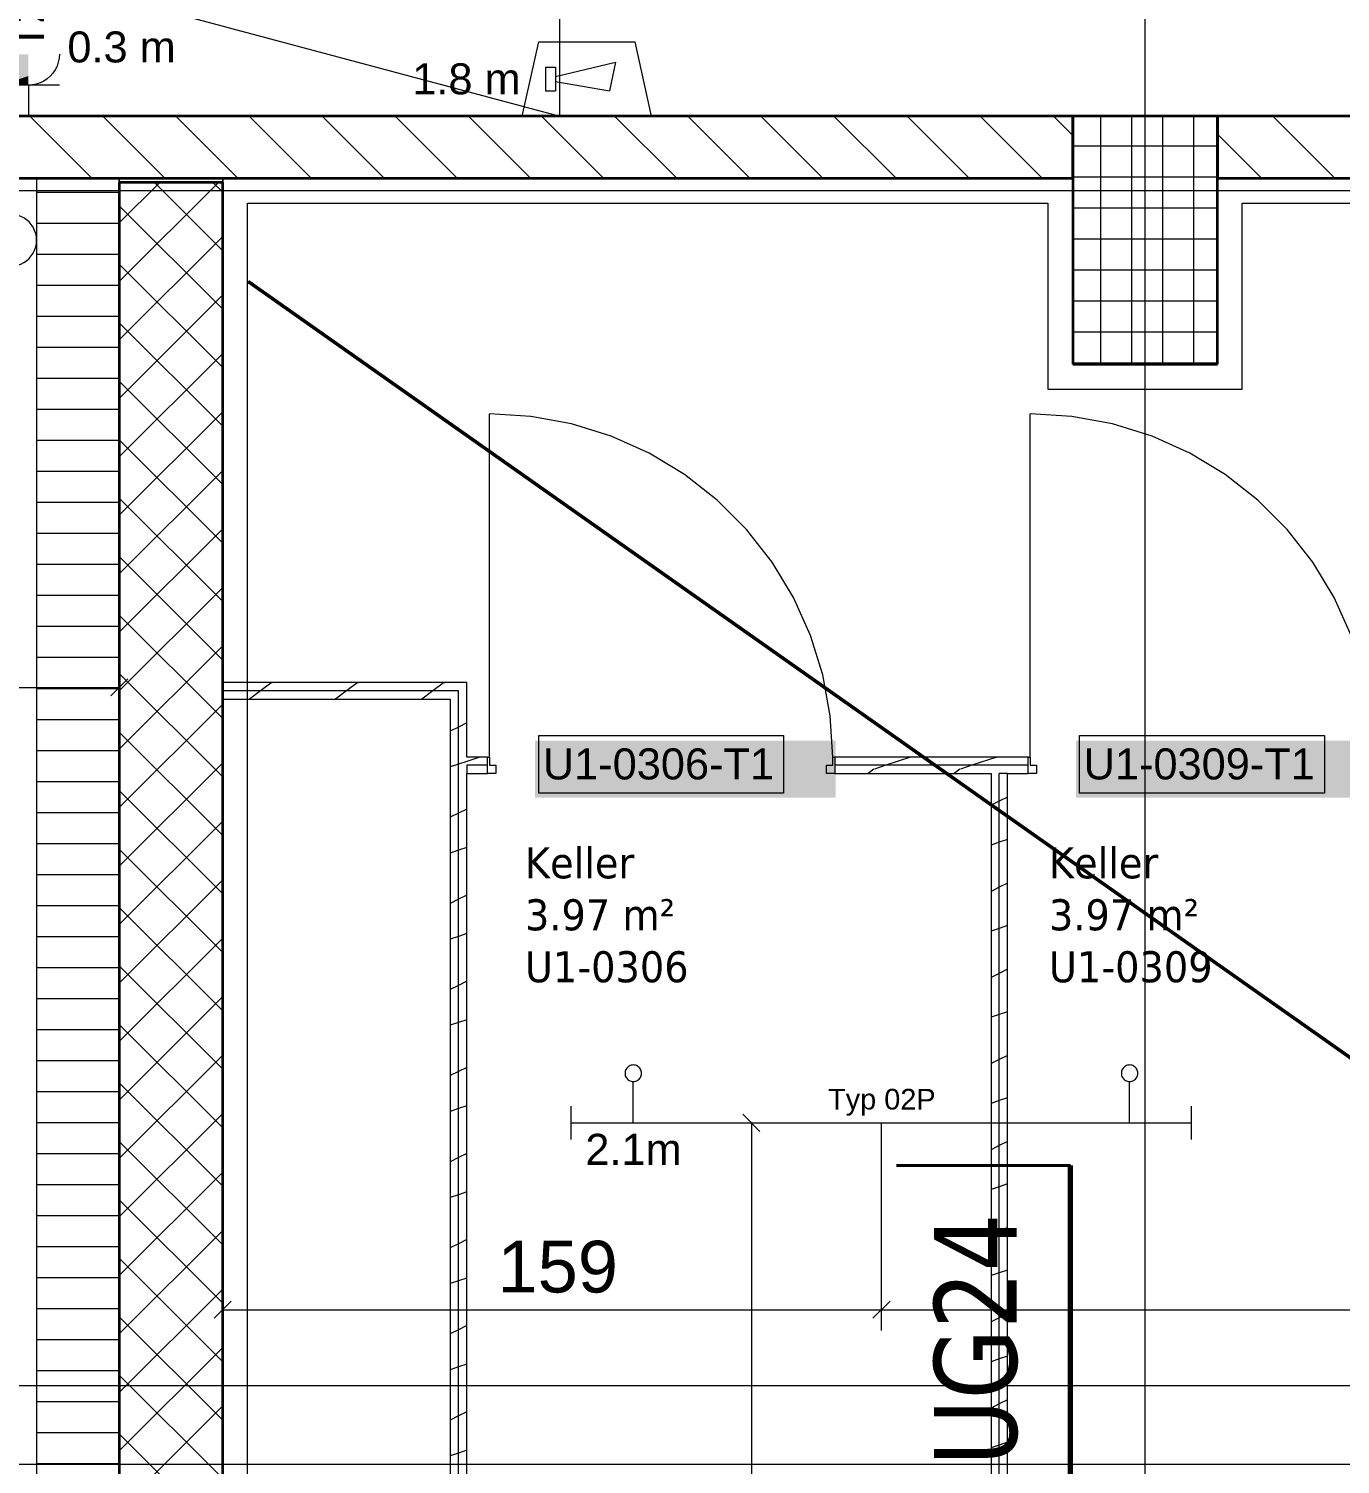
# Model space of a CAD drawing. Extents: x -1132 to 613, y -179 to 712.
# Drawn here: x -674 to -610.6, y 199.7 to 269.1 of the extents above; entities that cross this region are included whole.
import ezdxf
from ezdxf.lldxf.tags import DXFTag

# ---------------------------------------------------------------- set-up
doc = ezdxf.new("R2010")
doc.units = 0
doc.layers.get('0').update_dxf_attribs({"lineweight": 13})
for name, color, linetype, lineweight in [('A-AREA-____-IDEN', 7, 'Continuous', 5), ('A-DETL-____-HDLN', 7, '_Verdeckte Linien_', 9), ('A-DETL-GENF-HDLN', 7, '_Verdeckte Linien_', 9), ('A-DOOR-____-IDEN', 7, 'Continuous', 5), ('A-DOOR-FRAM-MCUT', 7, 'Continuous', 9), ('A-DOOR-OPNG-OTLN', 7, 'Continuous', 9), ('A-FLOR-____-OTLN', 7, 'Continuous', 9), ('A-FLOR-____-OVHD', 7, 'Strichpunkt - Fein', 9), ('A-WALL-____-MCUT', 7, 'Continuous', 35), ('A-WALL-____-PATT', 7, 'Continuous', 35), ('A-WALL-FNSH-MCUT', 7, 'Continuous', 35), ('S-COLS-____-MCUT', 7, 'Continuous', 35), ('S-COLS-____-OTLN', 7, 'Continuous', 9), ('S-GRID-____-OTLN', 7, 'Continuous', 5)]:
    doc.layers.add(name, color=color, linetype=linetype, lineweight=lineweight)
for name, color, linetype, lineweight, true_color in [('A-DETL-____-OTLN', 5, 'Continuous', 9, 0x0000ff), ('EL01_VVV_Mass', 7, 'Continuous', 13, 0xb2b200), ('EL01_WAN_Brandmeldeanlagen', 7, 'Continuous', 13, 0xff8000), ('EL01_WAN_Kraft', 1, 'Continuous', 13, 0xff0000), ('EL01_WAN_Leuchten', 7, 'Continuous', 13, 0x0080ff), ('EL01_WAN_Leuchtentyp', 7, 'Continuous', 13, 0x0099ff), ('EL01_WAN_Licht', 7, 'Continuous', 13, 0x0080ff), ('G-____-____-SYMB', 7, 'Strichpunkt - Weit', 5, 0x008080), ('X_Geometrie', 3, 'Continuous', 50, 0x00ff00)]:
    doc.layers.add(name, color=color, linetype=linetype, lineweight=lineweight, true_color=true_color)
doc.styles.get("Standard").update_dxf_attribs({"font": 'arial.ttf'})
tags = doc.linetypes.add('_Rasterlinie_', pattern=[0.375, 0.2, -0.05, 0.075, -0.05]).pattern_tags.tags
tags[10:11] = [DXFTag(74, 4), DXFTag(75, 0), DXFTag(340, '0'), DXFTag(46, 1.0), DXFTag(50, 0.0), DXFTag(44, 0.0), DXFTag(45, 0.0)]
tags[8:9] = [DXFTag(74, 4), DXFTag(75, 0), DXFTag(340, '0'), DXFTag(46, 1.0), DXFTag(50, 0.0), DXFTag(44, 0.0), DXFTag(45, 0.0)]
tags[6:7] = [DXFTag(74, 4), DXFTag(75, 0), DXFTag(340, '0'), DXFTag(46, 1.0), DXFTag(50, 0.0), DXFTag(44, 0.0), DXFTag(45, 0.0)]
tags[4:5] = [DXFTag(74, 4), DXFTag(75, 0), DXFTag(340, '0'), DXFTag(46, 1.0), DXFTag(50, 0.0), DXFTag(44, 0.0), DXFTag(45, 0.0)]
tags = doc.linetypes.add('_Schnittlinie_', pattern=[0.3, 0.15, -0.05, 0.05, -0.05]).pattern_tags.tags
tags[10:11] = [DXFTag(74, 4), DXFTag(75, 0), DXFTag(340, '0'), DXFTag(46, 1.0), DXFTag(50, 0.0), DXFTag(44, 0.0), DXFTag(45, 0.0)]
tags[8:9] = [DXFTag(74, 4), DXFTag(75, 0), DXFTag(340, '0'), DXFTag(46, 1.0), DXFTag(50, 0.0), DXFTag(44, 0.0), DXFTag(45, 0.0)]
tags[6:7] = [DXFTag(74, 4), DXFTag(75, 0), DXFTag(340, '0'), DXFTag(46, 1.0), DXFTag(50, 0.0), DXFTag(44, 0.0), DXFTag(45, 0.0)]
tags[4:5] = [DXFTag(74, 4), DXFTag(75, 0), DXFTag(340, '0'), DXFTag(46, 1.0), DXFTag(50, 0.0), DXFTag(44, 0.0), DXFTag(45, 0.0)]
tags = doc.linetypes.add('_Strichliert - Fein_', pattern=[0.15, 0.1, -0.05]).pattern_tags.tags
tags[6:7] = [DXFTag(74, 4), DXFTag(75, 0), DXFTag(340, '0'), DXFTag(46, 1.0), DXFTag(50, 0.0), DXFTag(44, 0.0), DXFTag(45, 0.0)]
tags[4:5] = [DXFTag(74, 4), DXFTag(75, 0), DXFTag(340, '0'), DXFTag(46, 1.0), DXFTag(50, 0.0), DXFTag(44, 0.0), DXFTag(45, 0.0)]
tags = doc.linetypes.add('_Verdeckte Linien_', pattern=[0.15, 0.1, -0.05]).pattern_tags.tags
tags[6:7] = [DXFTag(74, 4), DXFTag(75, 0), DXFTag(340, '0'), DXFTag(46, 1.0), DXFTag(50, 0.0), DXFTag(44, 0.0), DXFTag(45, 0.0)]
tags[4:5] = [DXFTag(74, 4), DXFTag(75, 0), DXFTag(340, '0'), DXFTag(46, 1.0), DXFTag(50, 0.0), DXFTag(44, 0.0), DXFTag(45, 0.0)]
tags = doc.linetypes.add('Strichpunkt - Fein', pattern=[0.2, 0.1, -0.05, 0, -0.05]).pattern_tags.tags
tags[10:11] = [DXFTag(74, 4), DXFTag(75, 0), DXFTag(340, '0'), DXFTag(46, 1.0), DXFTag(50, 0.0), DXFTag(44, 0.0), DXFTag(45, 0.0)]
tags[8:9] = [DXFTag(74, 4), DXFTag(75, 0), DXFTag(340, '0'), DXFTag(46, 1.0), DXFTag(50, 0.0), DXFTag(44, 0.0), DXFTag(45, 0.0)]
tags[6:7] = [DXFTag(74, 4), DXFTag(75, 0), DXFTag(340, '0'), DXFTag(46, 1.0), DXFTag(50, 0.0), DXFTag(44, 0.0), DXFTag(45, 0.0)]
tags[4:5] = [DXFTag(74, 4), DXFTag(75, 0), DXFTag(340, '0'), DXFTag(46, 1.0), DXFTag(50, 0.0), DXFTag(44, 0.0), DXFTag(45, 0.0)]
tags = doc.linetypes.add('Strichpunkt - Weit', pattern=[0.5, 0.2, -0.15, 0, -0.15]).pattern_tags.tags
tags[10:11] = [DXFTag(74, 4), DXFTag(75, 0), DXFTag(340, '0'), DXFTag(46, 1.0), DXFTag(50, 0.0), DXFTag(44, 0.0), DXFTag(45, 0.0)]
tags[8:9] = [DXFTag(74, 4), DXFTag(75, 0), DXFTag(340, '0'), DXFTag(46, 1.0), DXFTag(50, 0.0), DXFTag(44, 0.0), DXFTag(45, 0.0)]
tags[6:7] = [DXFTag(74, 4), DXFTag(75, 0), DXFTag(340, '0'), DXFTag(46, 1.0), DXFTag(50, 0.0), DXFTag(44, 0.0), DXFTag(45, 0.0)]
tags[4:5] = [DXFTag(74, 4), DXFTag(75, 0), DXFTag(340, '0'), DXFTag(46, 1.0), DXFTag(50, 0.0), DXFTag(44, 0.0), DXFTag(45, 0.0)]

# ---------------------------------------------------------------- blocks, each defined once
blk = doc.blocks.new('Referenz-A0UNPDE96I', base_point=(-1115.886, -117.372))
at = {"layer": 'A-DETL-____-HDLN', "color": 0, "linetype": '_Verdeckte Linien_', "ltscale": 0.13}
blk.add_line((-734.515, 203.478), (-538.215, 203.478), dxfattribs=at)
at = {"layer": 'A-DETL-____-OTLN', "color": 0, "linetype": '_Strichliert - Fein_', "ltscale": 0.13}
for p, q in [((-663.415, 260.678), (-624.715, 260.678)), ((-624.715, 260.678), (-624.715, 251.678)), ((-615.315, 251.678), (-615.315, 260.678)), ((-615.315, 260.678), (-538.415, 260.678)), ((-624.715, 251.678), (-615.315, 251.678))]:
    blk.add_line(p, q, dxfattribs=at)
at = {"layer": 'A-DETL-GENF-HDLN', "color": 0, "linetype": '_Verdeckte Linien_', "ltscale": 0.13}
for p, q in [((-775.315, 298.878), (-648.315, 264.878)), ((-648.315, 264.878), (-648.315, 298.878)), ((-648.315, 264.878), (-775.315, 264.878))]:
    blk.add_line(p, q, dxfattribs=at)
at = {"layer": 'A-DOOR-____-IDEN', "color": 0, "linetype": 'Continuous', "ltscale": 0.13}
for p, q in [((-649.336, 234.916), (-637.496, 234.916)), ((-649.336, 232.136), (-649.336, 234.916)), ((-637.496, 234.916), (-637.496, 232.136)), ((-623.186, 234.916), (-611.346, 234.916)), ((-623.186, 232.136), (-623.186, 234.916)), ((-611.346, 234.916), (-611.346, 232.136)), ((-637.496, 232.136), (-649.336, 232.136)), ((-611.346, 232.136), (-623.186, 232.136))]:
    blk.add_line(p, q, dxfattribs=at)
at = {"layer": 'A-DOOR-____-IDEN', "color": 7, "linetype": 'Continuous', "ltscale": 0.13, "true_color": 0xffffff}
for points in [[(-649.511, 231.914), (-634.972, 231.914), (-649.511, 234.673)], [(-634.972, 231.914), (-649.511, 234.673), (-634.972, 234.673)], [(-623.361, 231.914), (-608.822, 231.914), (-623.361, 234.673)], [(-608.822, 231.914), (-623.361, 234.673), (-608.822, 234.673)]]:
    blk.add_solid(points, dxfattribs=at)
at = {"layer": 'A-DOOR-FRAM-MCUT', "color": 0, "linetype": 'Continuous', "ltscale": 0.13}
for p, q in [((-651.815, 233.08), (-651.815, 233.88)), ((-651.815, 233.88), (-651.715, 233.88)), ((-651.715, 233.88), (-651.715, 233.48)), ((-651.715, 233.48), (-651.415, 233.48)), ((-651.415, 233.48), (-651.415, 233.08)), ((-635.415, 233.48), (-635.115, 233.48)), ((-635.415, 233.08), (-635.415, 233.48)), ((-635.115, 233.48), (-635.115, 233.88)), ((-635.115, 233.88), (-635.015, 233.88)), ((-635.015, 233.88), (-635.015, 233.08)), ((-625.665, 233.08), (-625.665, 233.88)), ((-625.665, 233.88), (-625.565, 233.88)), ((-625.565, 233.88), (-625.565, 233.48)), ((-625.565, 233.48), (-625.265, 233.48)), ((-625.265, 233.48), (-625.265, 233.08)), ((-651.415, 233.08), (-651.815, 233.08)), ((-635.015, 233.08), (-635.415, 233.08)), ((-625.265, 233.08), (-625.665, 233.08))]:
    blk.add_line(p, q, dxfattribs=at)
at = {"layer": 'A-DOOR-OPNG-OTLN', "color": 0, "linetype": 'Continuous', "ltscale": 0.13}
for p, q in [((-651.715, 233.88), (-651.715, 250.48)), ((-649.714, 250.359), (-651.715, 250.48)), ((-647.742, 249.998), (-649.714, 250.359)), ((-645.828, 249.401), (-647.742, 249.998)), ((-625.565, 233.88), (-625.565, 250.48)), ((-623.564, 250.359), (-625.565, 250.48)), ((-621.592, 249.998), (-623.564, 250.359)), ((-619.678, 249.401), (-621.592, 249.998)), ((-644, 248.579), (-645.828, 249.401)), ((-617.85, 248.579), (-619.678, 249.401)), ((-642.285, 247.542), (-644, 248.579)), ((-616.135, 247.542), (-617.85, 248.579)), ((-640.707, 246.305), (-642.285, 247.542)), ((-614.557, 246.305), (-616.135, 247.542)), ((-639.289, 244.888), (-640.707, 246.305)), ((-613.139, 244.888), (-614.557, 246.305)), ((-638.053, 243.31), (-639.289, 244.888)), ((-611.903, 243.31), (-613.139, 244.888)), ((-637.016, 241.595), (-638.053, 243.31)), ((-610.866, 241.595), (-611.903, 243.31)), ((-636.193, 239.767), (-637.016, 241.595)), ((-610.043, 239.767), (-610.866, 241.595)), ((-635.597, 237.853), (-636.193, 239.767)), ((-635.236, 235.881), (-635.597, 237.853)), ((-635.115, 233.88), (-635.236, 235.881))]:
    blk.add_line(p, q, dxfattribs=at)
at = {"layer": 'A-FLOR-____-OTLN', "color": 0, "linetype": 'Continuous', "ltscale": 0.13}
blk.add_line((-664.615, 261.878), (-664.615, 261.678), dxfattribs=at)
at = {"layer": 'A-FLOR-____-OVHD', "color": 0, "linetype": 'Strichpunkt - Fein', "ltscale": 0.13}
blk.add_line((-663.415, 170.478), (-663.415, 260.678), dxfattribs=at)
at = {"layer": 'A-WALL-____-MCUT', "color": 0, "linetype": 'Continuous', "ltscale": 0.35}
for p, q in [((-623.515, 264.878), (-677.215, 264.878)), ((-623.515, 261.878), (-623.515, 264.878)), ((-563.715, 264.878), (-616.515, 264.878)), ((-616.515, 264.878), (-616.515, 261.878)), ((-677.215, 261.878), (-623.515, 261.878)), ((-616.515, 261.878), (-563.715, 261.878)), ((-669.615, 261.678), (-669.615, 98.478)), ((-664.615, 261.678), (-669.615, 261.678)), ((-664.615, 166.478), (-664.615, 261.678))]:
    blk.add_line(p, q, dxfattribs=at)
at = {"layer": 'A-WALL-____-MCUT', "color": 0, "linetype": 'Continuous', "lineweight": 9, "ltscale": 0.13}
for p, q in [((-673.615, 261.878), (-673.615, 98.478)), ((-669.615, 261.678), (-669.615, 261.878)), ((-653.215, 237.078), (-664.615, 237.078)), ((-653.215, 170.478), (-653.215, 237.078)), ((-651.815, 233.48), (-652.815, 233.48)), ((-652.815, 233.48), (-652.815, 233.08)), ((-625.665, 233.48), (-635.015, 233.48)), ((-627.065, 170.478), (-627.065, 233.08)), ((-626.665, 233.08), (-627.065, 233.08))]:
    blk.add_line(p, q, dxfattribs=at)
at = {"layer": 'A-WALL-____-PATT', "color": 0, "linetype": 'Continuous', "lineweight": 9, "ltscale": 0.13}
for p, q in [((-673.949, 264.878), (-670.949, 261.878)), ((-670.413, 264.878), (-667.413, 261.878)), ((-666.877, 264.878), (-663.877, 261.878)), ((-663.342, 264.878), (-660.342, 261.878)), ((-659.806, 264.878), (-656.806, 261.878)), ((-656.271, 264.878), (-653.271, 261.878)), ((-652.735, 264.878), (-649.735, 261.878)), ((-649.2, 264.878), (-646.2, 261.878)), ((-645.664, 264.878), (-642.664, 261.878)), ((-642.129, 264.878), (-639.129, 261.878)), ((-638.593, 264.878), (-635.593, 261.878)), ((-635.058, 264.878), (-632.058, 261.878)), ((-631.522, 264.878), (-628.522, 261.878)), ((-627.987, 264.878), (-624.987, 261.878)), ((-624.451, 264.878), (-623.515, 263.942)), ((-613.844, 264.878), (-610.844, 261.878)), ((-616.515, 264.013), (-614.38, 261.878)), ((-669.615, 261.187), (-673.615, 261.187)), ((-669.615, 259.716), (-667.653, 261.678)), ((-669.615, 256.888), (-664.824, 261.678)), ((-664.615, 258.373), (-667.92, 261.678)), ((-664.615, 261.201), (-665.092, 261.678)), ((-664.615, 255.544), (-669.615, 260.544)), ((-669.615, 259.687), (-673.615, 259.687)), ((-669.615, 254.06), (-664.615, 259.06)), ((-669.615, 258.187), (-673.615, 258.187)), ((-664.615, 252.716), (-669.615, 257.716)), ((-669.615, 256.687), (-673.615, 256.687)), ((-669.615, 251.231), (-664.615, 256.231)), ((-669.615, 255.187), (-673.615, 255.187)), ((-664.615, 249.888), (-669.615, 254.888)), ((-669.615, 253.687), (-673.615, 253.687)), ((-669.615, 248.403), (-664.615, 253.403)), ((-669.615, 252.187), (-673.615, 252.187)), ((-664.615, 247.059), (-669.615, 252.059)), ((-669.615, 250.687), (-673.615, 250.687)), ((-669.615, 245.574), (-664.615, 250.574)), ((-669.615, 249.187), (-673.615, 249.187)), ((-664.615, 244.231), (-669.615, 249.231)), ((-669.615, 247.687), (-673.615, 247.687)), ((-669.615, 242.746), (-664.615, 247.746)), ((-669.615, 246.187), (-673.615, 246.187)), ((-664.615, 241.402), (-669.615, 246.402)), ((-669.615, 244.687), (-673.615, 244.687)), ((-669.615, 239.917), (-664.615, 244.917)), ((-669.615, 243.187), (-673.615, 243.187)), ((-664.615, 238.574), (-669.615, 243.574)), ((-669.615, 241.687), (-673.615, 241.687)), ((-669.615, 237.089), (-664.615, 242.089)), ((-664.615, 235.745), (-669.615, 240.745)), ((-669.615, 240.187), (-673.615, 240.187)), ((-669.615, 234.261), (-664.615, 239.261)), ((-669.615, 238.687), (-673.615, 238.687)), ((-664.615, 232.917), (-669.615, 237.917)), ((-669.615, 237.187), (-673.615, 237.187)), ((-662.79, 237.078), (-663.323, 236.678)), ((-662.289, 237.454), (-662.79, 237.078)), ((-662.204, 237.478), (-662.257, 237.46)), ((-658.625, 237.078), (-659.158, 236.678)), ((-658.124, 237.454), (-658.625, 237.078)), ((-658.039, 237.478), (-658.092, 237.461)), ((-654.46, 237.078), (-654.993, 236.678)), ((-653.959, 237.454), (-654.46, 237.078)), ((-653.875, 237.478), (-653.927, 237.461)), ((-669.615, 231.432), (-664.615, 236.432)), ((-669.615, 235.687), (-673.615, 235.687)), ((-652.815, 235.531), (-653.215, 235.331)), ((-664.615, 230.089), (-669.615, 235.089)), ((-653.215, 235.331), (-653.615, 235.131)), ((-669.615, 234.187), (-673.615, 234.187)), ((-669.615, 228.604), (-664.615, 233.604)), ((-653.215, 233.534), (-653.615, 233.4)), ((-652.815, 233.667), (-653.215, 233.534)), ((-652.175, 233.88), (-652.815, 233.667)), ((-632.551, 233.48), (-633.102, 233.297)), ((-631.351, 233.88), (-632.551, 233.48)), ((-628.387, 233.48), (-628.936, 233.297)), ((-627.187, 233.88), (-628.387, 233.48)), ((-669.615, 232.687), (-673.615, 232.687)), ((-633.132, 233.291), (-633.413, 233.08)), ((-628.966, 233.291), (-629.248, 233.08)), ((-664.615, 227.26), (-669.615, 232.26)), ((-626.665, 231.946), (-627.065, 231.746)), ((-652.815, 231.366), (-653.215, 231.166)), ((-627.065, 231.746), (-627.465, 231.546)), ((-669.615, 231.187), (-673.615, 231.187)), ((-669.615, 225.775), (-664.615, 230.775)), ((-653.215, 231.166), (-653.615, 230.966)), ((-626.665, 229.889), (-627.065, 229.756)), ((-669.615, 229.687), (-673.615, 229.687)), ((-664.615, 224.432), (-669.615, 229.432)), ((-653.215, 229.369), (-653.615, 229.236)), ((-652.815, 229.502), (-653.215, 229.369)), ((-627.065, 229.756), (-627.465, 229.623)), ((-669.615, 228.187), (-673.615, 228.187)), ((-669.615, 222.947), (-664.615, 227.947)), ((-626.665, 227.781), (-627.065, 227.581)), ((-652.815, 227.201), (-653.215, 227.001)), ((-627.065, 227.581), (-627.465, 227.381)), ((-669.615, 226.687), (-673.615, 226.687)), ((-664.615, 221.603), (-669.615, 226.603)), ((-653.215, 227.001), (-653.615, 226.801)), ((-626.665, 225.725), (-627.065, 225.591)), ((-669.615, 225.187), (-673.615, 225.187)), ((-669.615, 220.118), (-664.615, 225.118)), ((-653.215, 225.204), (-653.615, 225.071)), ((-652.815, 225.337), (-653.215, 225.204)), ((-627.065, 225.591), (-627.465, 225.458)), ((-669.615, 223.687), (-673.615, 223.687)), ((-664.615, 218.775), (-669.615, 223.775)), ((-626.665, 223.616), (-627.065, 223.416)), ((-652.815, 223.036), (-653.215, 222.836)), ((-627.065, 223.416), (-627.465, 223.216)), ((-669.615, 217.29), (-664.615, 222.29)), ((-653.215, 222.836), (-653.615, 222.636)), ((-669.615, 222.187), (-673.615, 222.187)), ((-626.665, 221.56), (-627.065, 221.427)), ((-664.615, 215.946), (-669.615, 220.946)), ((-653.215, 221.039), (-653.615, 220.906)), ((-652.815, 221.173), (-653.215, 221.039)), ((-627.065, 221.427), (-627.465, 221.293)), ((-669.615, 220.687), (-673.615, 220.687)), ((-669.615, 214.462), (-664.615, 219.462)), ((-626.665, 219.451), (-627.065, 219.251)), ((-669.615, 219.187), (-673.615, 219.187)), ((-652.815, 218.871), (-653.215, 218.671)), ((-627.065, 219.251), (-627.465, 219.051)), ((-664.615, 213.118), (-669.615, 218.118)), ((-653.215, 218.671), (-653.615, 218.471)), ((-669.615, 217.687), (-673.615, 217.687)), ((-626.665, 217.395), (-627.065, 217.262)), ((-653.215, 216.875), (-653.615, 216.741)), ((-652.815, 217.008), (-653.215, 216.875)), ((-627.065, 217.262), (-627.465, 217.129)), ((-669.615, 216.187), (-673.615, 216.187)), ((-669.615, 211.633), (-664.615, 216.633)), ((-664.615, 210.29), (-669.615, 215.29)), ((-626.665, 215.286), (-627.065, 215.086)), ((-669.615, 214.687), (-673.615, 214.687)), ((-652.815, 214.706), (-653.215, 214.506)), ((-627.065, 215.086), (-627.465, 214.886)), ((-653.215, 214.506), (-653.615, 214.306)), ((-669.615, 213.187), (-673.615, 213.187)), ((-669.615, 208.805), (-664.615, 213.805)), ((-626.665, 213.231), (-627.065, 213.097)), ((-653.215, 212.71), (-653.615, 212.577)), ((-652.815, 212.843), (-653.215, 212.71)), ((-627.065, 213.097), (-627.465, 212.964)), ((-664.615, 207.461), (-669.615, 212.461)), ((-669.615, 211.687), (-673.615, 211.687)), ((-626.665, 211.121), (-627.065, 210.921)), ((-669.615, 205.976), (-664.615, 210.976)), ((-652.815, 210.541), (-653.215, 210.341)), ((-627.065, 210.921), (-627.465, 210.721)), ((-669.615, 210.187), (-673.615, 210.187)), ((-653.215, 210.341), (-653.615, 210.141)), ((-664.615, 204.633), (-669.615, 209.633)), ((-626.665, 209.066), (-627.065, 208.932)), ((-669.615, 208.687), (-673.615, 208.687)), ((-653.215, 208.545), (-653.615, 208.412)), ((-652.815, 208.679), (-653.215, 208.545)), ((-627.065, 208.932), (-627.465, 208.799)), ((-669.615, 203.148), (-664.615, 208.148)), ((-669.615, 207.187), (-673.615, 207.187)), ((-626.665, 206.957), (-627.065, 206.757)), ((-664.615, 201.804), (-669.615, 206.804)), ((-652.815, 206.376), (-653.215, 206.176)), ((-627.065, 206.757), (-627.465, 206.557)), ((-669.615, 205.687), (-673.615, 205.687)), ((-653.215, 206.176), (-653.615, 205.976)), ((-669.615, 200.319), (-664.615, 205.319)), ((-626.665, 204.901), (-627.065, 204.768)), ((-669.615, 204.187), (-673.615, 204.187)), ((-653.215, 204.381), (-653.615, 204.247)), ((-652.815, 204.514), (-653.215, 204.381)), ((-627.065, 204.768), (-627.465, 204.634)), ((-664.615, 198.976), (-669.615, 203.976)), ((-626.665, 202.792), (-627.065, 202.592)), ((-669.615, 202.687), (-673.615, 202.687)), ((-669.615, 197.491), (-664.615, 202.491)), ((-652.815, 202.211), (-653.215, 202.011)), ((-627.065, 202.592), (-627.465, 202.392)), ((-653.215, 202.011), (-653.615, 201.811)), ((-669.615, 201.187), (-673.615, 201.187)), ((-664.615, 196.147), (-669.615, 201.147)), ((-626.665, 200.736), (-627.065, 200.603)), ((-653.215, 200.216), (-653.615, 200.082)), ((-652.815, 200.349), (-653.215, 200.216)), ((-627.065, 200.603), (-627.465, 200.47)), ((-669.615, 199.687), (-673.615, 199.687))]:
    blk.add_line(p, q, dxfattribs=at)
at = {"layer": 'A-WALL-FNSH-MCUT', "color": 0, "linetype": 'Continuous', "lineweight": 9, "ltscale": 0.13}
for p, q in [((-652.815, 237.478), (-664.615, 237.478)), ((-652.815, 233.88), (-652.815, 237.478)), ((-664.615, 236.678), (-653.615, 236.678)), ((-653.615, 236.678), (-653.615, 170.478)), ((-651.815, 233.88), (-652.815, 233.88)), ((-651.815, 233.08), (-651.815, 233.88)), ((-625.665, 233.88), (-635.015, 233.88)), ((-635.015, 233.88), (-635.015, 233.08)), ((-625.665, 233.08), (-625.665, 233.88)), ((-652.815, 233.08), (-651.815, 233.08)), ((-652.815, 170.478), (-652.815, 233.08)), ((-635.015, 233.08), (-627.465, 233.08)), ((-627.465, 233.08), (-627.465, 170.478)), ((-626.665, 170.478), (-626.665, 233.08)), ((-626.665, 233.08), (-625.665, 233.08))]:
    blk.add_line(p, q, dxfattribs=at)
at = {"layer": 'G-____-____-SYMB', "color": 0, "linetype": 'Continuous', "lineweight": 40, "ltscale": 0.4}
blk.add_line((-632.04, 214.122), (-623.615, 214.122), dxfattribs=at)
at = {"layer": 'G-____-____-SYMB', "color": 0, "linetype": '_Schnittlinie_', "lineweight": 70, "ltscale": 0.7}
blk.add_line((-623.615, 195.33), (-623.615, 214.122), dxfattribs=at)
at = {"layer": 'S-COLS-____-MCUT', "color": 0, "linetype": 'Continuous', "ltscale": 0.35}
for p, q in [((-616.515, 264.878), (-623.515, 264.878)), ((-623.515, 264.878), (-623.515, 252.878)), ((-616.515, 252.878), (-616.515, 264.878)), ((-623.515, 252.878), (-616.515, 252.878))]:
    blk.add_line(p, q, dxfattribs=at)
at = {"layer": 'S-COLS-____-OTLN', "color": 0, "linetype": 'Continuous', "ltscale": 0.13}
for p, q in [((-622.154, 252.878), (-622.154, 264.878)), ((-620.654, 252.878), (-620.654, 264.878)), ((-619.154, 252.878), (-619.154, 264.878)), ((-617.654, 252.878), (-617.654, 264.878)), ((-623.515, 263.447), (-616.515, 263.447)), ((-623.515, 261.947), (-616.515, 261.947)), ((-623.515, 260.447), (-616.515, 260.447)), ((-623.515, 258.947), (-616.515, 258.947)), ((-623.515, 257.447), (-616.515, 257.447)), ((-623.515, 255.947), (-616.515, 255.947)), ((-623.515, 254.447), (-616.515, 254.447)), ((-623.515, 252.947), (-616.515, 252.947))]:
    blk.add_line(p, q, dxfattribs=at)
at = {"layer": 'S-GRID-____-OTLN', "color": 0, "linetype": '_Rasterlinie_', "ltscale": 0.13}
for p, q in [((-620.015, -113.603), (-620.015, 631.478)), ((-1107.612, 261.278), (119.376, 261.278)), ((-1107.612, 199.678), (103.376, 199.678))]:
    blk.add_line(p, q, dxfattribs=at)
at = {"layer": 'X_Geometrie', "color": 0, "linetype": 'Continuous', "ltscale": 0.5}
blk.add_line((-663.384, 256.878), (-542.267, 171.558), dxfattribs=at)
at = {"layer": 'A-AREA-____-IDEN', "color": 0, "linetype": 'Continuous', "ltscale": 0.13, "char_height": 1.5, "attachment_point": 1}
for s, insert in [('{\\W0.9;\\fVerdana;Keller}', (-650.002, 229.514)), ('{\\W0.9;\\fVerdana;Keller}', (-624.665, 229.514)), ('{\\W0.9;\\fVerdana;3.97 m²}', (-650.002, 227)), ('{\\W0.9;\\fVerdana;3.97 m²}', (-624.665, 227)), ('{\\W0.9;\\fVerdana;U1-0306}', (-650.002, 224.487)), ('{\\W0.9;\\fVerdana;U1-0309}', (-624.665, 224.487))]:
    blk.add_mtext(s, dxfattribs=dict(at, insert=insert))
at = {"layer": 'A-DOOR-____-IDEN', "color": 0, "linetype": 'Continuous', "ltscale": 0.13, "char_height": 1.5, "attachment_point": 1}
for s, insert in [('{\\fArial;U1-0306-T1}', (-649.136, 234.298)), ('{\\fArial;U1-0309-T1}', (-622.986, 234.298))]:
    blk.add_mtext(s, dxfattribs=dict(at, insert=insert))
at = {"layer": 'G-____-____-SYMB', "color": 0, "linetype": 'Continuous', "ltscale": 0.13, "insert": (-630.224, 199.598), "char_height": 4, "attachment_point": 1, "rotation": 90}
blk.add_mtext('{\\W0.8;\\fVerdana;UG24}', dxfattribs=at)
blk = doc.blocks.new('Bewegungsmelder 180°_ UP-A0UNPEVP6I', base_point=(-679.001, 257.341))
at = {"color": 0, "lineweight": -2}
for p, q in [((-678.69, 260.452), (-678.86, 259.949)), ((-678.69, 260.452), (-675.893, 259.585)), ((-678.86, 259.949), (-678.964, 259.428)), ((-675.747, 259.762), (-675.854, 259.639)), ((-675.624, 259.87), (-675.747, 259.762)), ((-675.488, 259.961), (-675.624, 259.87)), ((-675.341, 260.033), (-675.488, 259.961)), ((-675.186, 260.086), (-675.341, 260.033)), ((-675.026, 260.118), (-675.186, 260.086)), ((-674.863, 260.128), (-675.026, 260.118)), ((-674.699, 260.118), (-674.863, 260.128)), ((-674.539, 260.086), (-674.699, 260.118)), ((-674.384, 260.033), (-674.539, 260.086)), ((-674.238, 259.961), (-674.384, 260.033)), ((-674.102, 259.87), (-674.238, 259.961)), ((-673.979, 259.762), (-674.102, 259.87)), ((-673.871, 259.639), (-673.979, 259.762)), ((-678.964, 259.428), (-679.001, 258.898)), ((-676.102, 259.041), (-676.113, 258.878)), ((-676.07, 259.202), (-676.102, 259.041)), ((-676.017, 259.357), (-676.07, 259.202)), ((-675.945, 259.503), (-676.017, 259.357)), ((-675.854, 259.639), (-675.945, 259.503)), ((-673.78, 259.503), (-673.871, 259.639)), ((-673.708, 259.357), (-673.78, 259.503)), ((-673.655, 259.202), (-673.708, 259.357)), ((-673.623, 259.041), (-673.655, 259.202)), ((-673.613, 258.878), (-673.623, 259.041)), ((-679.001, 258.898), (-678.969, 258.368)), ((-678.969, 258.368), (-678.87, 257.846)), ((-676.113, 258.878), (-676.102, 258.715)), ((-676.102, 258.715), (-676.07, 258.555)), ((-676.07, 258.555), (-676.017, 258.4)), ((-676.017, 258.4), (-675.945, 258.253)), ((-673.78, 258.253), (-673.708, 258.4)), ((-673.708, 258.4), (-673.655, 258.555)), ((-673.655, 258.555), (-673.623, 258.715)), ((-673.623, 258.715), (-673.613, 258.878)), ((-678.87, 257.846), (-678.705, 257.341)), ((-678.708, 257.35), (-675.906, 258.19)), ((-675.945, 258.253), (-675.854, 258.117)), ((-675.854, 258.117), (-675.747, 257.994)), ((-675.747, 257.994), (-675.624, 257.887)), ((-675.624, 257.887), (-675.488, 257.796)), ((-675.488, 257.796), (-675.341, 257.723)), ((-675.341, 257.723), (-675.186, 257.671)), ((-675.186, 257.671), (-675.026, 257.639)), ((-675.026, 257.639), (-674.863, 257.628)), ((-674.863, 257.628), (-674.699, 257.639)), ((-674.699, 257.639), (-674.539, 257.671)), ((-674.539, 257.671), (-674.384, 257.723)), ((-674.384, 257.723), (-674.238, 257.796)), ((-674.238, 257.796), (-674.102, 257.887)), ((-674.102, 257.887), (-673.979, 257.994)), ((-673.979, 257.994), (-673.871, 258.117)), ((-673.871, 258.117), (-673.78, 258.253))]:
    blk.add_line(p, q, dxfattribs=at)
blk = doc.blocks.new('Maß-A0UNPEXT6I', base_point=(-664.613, 166.065))
at = {"color": 0, "lineweight": -2}
for p, q in [((-640.054, 216.185), (-632.763, 216.185)), ((-638.641, 215.771), (-639.468, 216.598)), ((-639.054, 216.185), (-639.054, 166.478)), ((-638.641, 166.065), (-639.468, 166.892)), ((-638.054, 166.478), (-664.613, 166.478))]:
    blk.add_line(p, q, dxfattribs=at)
at = {"color": 0, "lineweight": -2, "insert": (-642.388, 188.547), "char_height": 2.5, "attachment_point": 1, "rotation": 90}
blk.add_mtext('{\\fArial;249}', dxfattribs=at)
blk = doc.blocks.new('Maß-A0UNPF8F6I', base_point=(-685.935, 225.065))
at = {"color": 0, "lineweight": -2}
for p, q in [((-677.854, 261.878), (-669.613, 261.878)), ((-676.441, 261.465), (-677.268, 262.292)), ((-676.854, 261.878), (-676.854, 225.478)), ((-676.441, 225.065), (-677.268, 225.892)), ((-675.854, 225.478), (-685.935, 225.478))]:
    blk.add_line(p, q, dxfattribs=at)
at = {"color": 0, "lineweight": -2, "insert": (-680.188, 241.049), "char_height": 2.5, "attachment_point": 1, "rotation": 90}
blk.add_mtext('{\\fArial;182}', dxfattribs=at)
blk = doc.blocks.new('Maß-A0UNPFAD6I', base_point=(-633.176, 206.147))
at = {"color": 0, "lineweight": -2}
for p, q in [((-632.763, 206.147), (-632.763, 216.185)), ((-569.063, 206.147), (-569.063, 216.185)), ((-632.349, 207.561), (-633.176, 206.733)), ((-632.763, 207.147), (-569.063, 207.147)), ((-568.649, 207.561), (-569.476, 206.733))]:
    blk.add_line(p, q, dxfattribs=at)
at = {"color": 0, "lineweight": -2, "insert": (-603.674, 210.48), "char_height": 2.5, "attachment_point": 1}
blk.add_mtext('{\\fArial;318}', dxfattribs=at)
blk = doc.blocks.new('LED-Langfeldleuchte 37W-A0UNPFBN6I', base_point=(-647.763, 215.385))
at = {"color": 0, "lineweight": -2}
for p, q in [((-645.132, 218.738), (-645.149, 218.688)), ((-645.109, 218.785), (-645.132, 218.738)), ((-645.08, 218.828), (-645.109, 218.785)), ((-645.045, 218.867), (-645.08, 218.828)), ((-645.006, 218.902), (-645.045, 218.867)), ((-644.963, 218.931), (-645.006, 218.902)), ((-644.916, 218.954), (-644.963, 218.931)), ((-644.866, 218.971), (-644.916, 218.954)), ((-644.815, 218.981), (-644.866, 218.971)), ((-644.763, 218.985), (-644.815, 218.981)), ((-644.71, 218.981), (-644.763, 218.985)), ((-644.659, 218.971), (-644.71, 218.981)), ((-644.61, 218.954), (-644.659, 218.971)), ((-644.563, 218.931), (-644.61, 218.954)), ((-644.519, 218.902), (-644.563, 218.931)), ((-644.48, 218.867), (-644.519, 218.902)), ((-644.445, 218.828), (-644.48, 218.867)), ((-644.416, 218.785), (-644.445, 218.828)), ((-644.393, 218.738), (-644.416, 218.785)), ((-644.376, 218.688), (-644.393, 218.738)), ((-621.132, 218.738), (-621.149, 218.688)), ((-621.109, 218.785), (-621.132, 218.738)), ((-621.08, 218.828), (-621.109, 218.785)), ((-621.045, 218.867), (-621.08, 218.828)), ((-621.006, 218.902), (-621.045, 218.867)), ((-620.963, 218.931), (-621.006, 218.902)), ((-620.916, 218.954), (-620.963, 218.931)), ((-620.866, 218.971), (-620.916, 218.954)), ((-620.815, 218.981), (-620.866, 218.971)), ((-620.763, 218.985), (-620.815, 218.981)), ((-620.71, 218.981), (-620.763, 218.985)), ((-620.659, 218.971), (-620.71, 218.981)), ((-620.61, 218.954), (-620.659, 218.971)), ((-620.563, 218.931), (-620.61, 218.954)), ((-620.519, 218.902), (-620.563, 218.931)), ((-620.48, 218.867), (-620.519, 218.902)), ((-620.445, 218.828), (-620.48, 218.867)), ((-620.416, 218.785), (-620.445, 218.828)), ((-620.393, 218.738), (-620.416, 218.785)), ((-620.376, 218.688), (-620.393, 218.738)), ((-645.159, 218.637), (-645.163, 218.585)), ((-645.163, 218.585), (-645.159, 218.532)), ((-645.149, 218.688), (-645.159, 218.637)), ((-645.159, 218.532), (-645.149, 218.481)), ((-645.149, 218.481), (-645.132, 218.432)), ((-645.132, 218.432), (-645.109, 218.385)), ((-645.109, 218.385), (-645.08, 218.341)), ((-645.08, 218.341), (-645.045, 218.302)), ((-645.045, 218.302), (-645.006, 218.267)), ((-645.006, 218.267), (-644.963, 218.238)), ((-644.963, 218.238), (-644.916, 218.215)), ((-644.916, 218.215), (-644.866, 218.198)), ((-644.866, 218.198), (-644.815, 218.188)), ((-644.815, 218.188), (-644.763, 218.185)), ((-644.763, 218.185), (-644.71, 218.188)), ((-644.763, 216.185), (-644.763, 218.185)), ((-644.71, 218.188), (-644.659, 218.198)), ((-644.659, 218.198), (-644.61, 218.215)), ((-644.61, 218.215), (-644.563, 218.238)), ((-644.563, 218.238), (-644.519, 218.267)), ((-644.519, 218.267), (-644.48, 218.302)), ((-644.48, 218.302), (-644.445, 218.341)), ((-644.445, 218.341), (-644.416, 218.385)), ((-644.416, 218.385), (-644.393, 218.432)), ((-644.393, 218.432), (-644.376, 218.481)), ((-644.366, 218.637), (-644.376, 218.688)), ((-644.376, 218.481), (-644.366, 218.532)), ((-644.363, 218.585), (-644.366, 218.637)), ((-644.366, 218.532), (-644.363, 218.585)), ((-621.159, 218.637), (-621.163, 218.585)), ((-621.163, 218.585), (-621.159, 218.532)), ((-621.149, 218.688), (-621.159, 218.637)), ((-621.159, 218.532), (-621.149, 218.481)), ((-621.149, 218.481), (-621.132, 218.432)), ((-621.132, 218.432), (-621.109, 218.385)), ((-621.109, 218.385), (-621.08, 218.341)), ((-621.08, 218.341), (-621.045, 218.302)), ((-621.045, 218.302), (-621.006, 218.267)), ((-621.006, 218.267), (-620.963, 218.238)), ((-620.963, 218.238), (-620.916, 218.215)), ((-620.916, 218.215), (-620.866, 218.198)), ((-620.866, 218.198), (-620.815, 218.188)), ((-620.815, 218.188), (-620.763, 218.185)), ((-620.763, 218.185), (-620.71, 218.188)), ((-620.763, 216.185), (-620.763, 218.185)), ((-620.71, 218.188), (-620.659, 218.198)), ((-620.659, 218.198), (-620.61, 218.215)), ((-620.61, 218.215), (-620.563, 218.238)), ((-620.563, 218.238), (-620.519, 218.267)), ((-620.519, 218.267), (-620.48, 218.302)), ((-620.48, 218.302), (-620.445, 218.341)), ((-620.445, 218.341), (-620.416, 218.385)), ((-620.416, 218.385), (-620.393, 218.432)), ((-620.393, 218.432), (-620.376, 218.481)), ((-620.366, 218.637), (-620.376, 218.688)), ((-620.376, 218.481), (-620.366, 218.532)), ((-620.363, 218.585), (-620.366, 218.637)), ((-620.366, 218.532), (-620.363, 218.585)), ((-647.763, 215.385), (-647.763, 216.985)), ((-617.763, 215.385), (-617.763, 216.985)), ((-647.763, 216.185), (-617.763, 216.185))]:
    blk.add_line(p, q, dxfattribs=at)
blk = doc.blocks.new('Bemerkung 1-A0UNPFBP6I', base_point=(-635.344, 216.83))
at = {"color": 0, "lineweight": -2, "insert": (-635.344, 217.83), "char_height": 1, "attachment_point": 1}
blk.add_mtext('{\\fArial;Typ 02P}', dxfattribs=at)
blk = doc.blocks.new('Bauteilbeschriftung-A0UNPFBR6I', base_point=(-647.08, 214.155))
at = {"color": 0, "linetype": 'ByBlock', "lineweight": -2, "ltscale": 0.13, "insert": (-647.08, 215.655), "char_height": 1.5, "attachment_point": 1}
blk.add_mtext('{\\fArial;2.1m}', dxfattribs=at)
blk = doc.blocks.new('Steckdose T25_ AP-A0UNPFCD6I', base_point=(-675.513, 264.878))
at = {"color": 0, "linetype": 'ByBlock', "lineweight": -2, "ltscale": 0.13}
for p, q in [((-675.5, 267.683), (-675.513, 267.878)), ((-675.462, 267.49), (-675.5, 267.683)), ((-675.398, 267.304), (-675.462, 267.49)), ((-672.564, 267.49), (-672.627, 267.304)), ((-672.525, 267.683), (-672.564, 267.49)), ((-672.513, 267.878), (-672.525, 267.683)), ((-675.312, 267.128), (-675.398, 267.304)), ((-675.203, 266.965), (-675.312, 267.128)), ((-675.073, 266.818), (-675.203, 266.965)), ((-674.926, 266.688), (-675.073, 266.818)), ((-674.763, 266.579), (-674.926, 266.688)), ((-673.1, 266.688), (-673.263, 266.579)), ((-672.952, 266.818), (-673.1, 266.688)), ((-672.823, 266.965), (-672.952, 266.818)), ((-672.714, 267.128), (-672.823, 266.965)), ((-672.627, 267.304), (-672.714, 267.128)), ((-672.513, 266.378), (-675.513, 266.378)), ((-674.587, 266.493), (-674.763, 266.579)), ((-674.401, 266.429), (-674.587, 266.493)), ((-674.208, 266.391), (-674.401, 266.429)), ((-674.013, 266.378), (-674.208, 266.391)), ((-673.817, 266.391), (-674.013, 266.378)), ((-674.013, 266.378), (-674.013, 264.878)), ((-673.624, 266.429), (-673.817, 266.391)), ((-673.439, 266.493), (-673.624, 266.429)), ((-673.263, 266.579), (-673.439, 266.493))]:
    blk.add_line(p, q, dxfattribs=at)
for points in [[(-675.462, 267.49), (-674.013, 267.878), (-675.513, 267.878)], [(-674.013, 267.49), (-675.462, 267.49), (-674.013, 267.878)], [(-675.312, 267.128), (-674.013, 267.49), (-675.462, 267.49)], [(-674.013, 267.128), (-675.312, 267.128), (-674.013, 267.49)], [(-675.073, 266.818), (-674.013, 267.128), (-675.312, 267.128)], [(-674.013, 266.818), (-675.073, 266.818), (-674.013, 267.128)], [(-674.763, 266.579), (-674.013, 266.818), (-675.073, 266.818)], [(-674.013, 266.579), (-674.763, 266.579), (-674.013, 266.818)], [(-674.401, 266.429), (-674.013, 266.579), (-674.763, 266.579)], [(-674.013, 266.429), (-674.401, 266.429), (-674.013, 266.579)], [(-674.013, 266.378), (-674.013, 266.429), (-674.401, 266.429)]]:
    blk.add_solid(points, dxfattribs=at)
at = {"color": 0, "linetype": 'ByBlock', "lineweight": -2, "ltscale": 0.13, "insert": (-674.763, 268.083), "char_height": 1.5, "attachment_point": 1, "rotation": 90}
blk.add_mtext('{\\fArial;T25}', dxfattribs=at)
blk = doc.blocks.new('Absolute Höhe-A0UNPFCF6I', base_point=(-672.126, 267.478))
at = {"color": 0, "lineweight": -2, "insert": (-672.126, 268.978), "char_height": 1.5, "attachment_point": 1}
blk.add_mtext('{\\fArial;0.3 m}', dxfattribs=at)
blk = doc.blocks.new('Maß-A0UNPFJZ6I', base_point=(-665.026, 206.147))
at = {"color": 0, "lineweight": -2}
for p, q in [((-664.613, 206.147), (-664.613, 261.878)), ((-632.763, 206.147), (-632.763, 216.185)), ((-664.199, 207.561), (-665.026, 206.733)), ((-664.613, 207.147), (-632.763, 207.147)), ((-632.349, 207.561), (-633.176, 206.733))]:
    blk.add_line(p, q, dxfattribs=at)
at = {"color": 0, "lineweight": -2, "insert": (-651.329, 210.48), "char_height": 2.5, "attachment_point": 1}
blk.add_mtext('{\\fArial;159}', dxfattribs=at)
blk = doc.blocks.new('Maß-A0UNPFON6I', base_point=(-686.349, 236.247))
at = {"color": 0, "lineweight": -2}
for p, q in [((-669.613, 236.247), (-669.613, 261.878)), ((-685.935, 236.247), (-685.935, 240.478)), ((-685.521, 237.661), (-686.349, 236.833)), ((-669.199, 237.661), (-670.026, 236.833)), ((-685.935, 237.247), (-669.613, 237.247))]:
    blk.add_line(p, q, dxfattribs=at)
at = {"color": 0, "lineweight": -2, "insert": (-679.552, 240.58), "char_height": 2.5, "attachment_point": 1}
blk.add_mtext('{\\fArial;82}', dxfattribs=at)
blk = doc.blocks.new('Alarmgerät akustisch n. adressiert-A0UNPFQ96I', base_point=(-650.133, 264.878))
at = {"color": 0, "lineweight": -2}
for p, q in [((-650.133, 264.878), (-649.333, 268.478)), ((-649.333, 268.478), (-644.693, 268.478)), ((-644.693, 268.478), (-643.893, 264.878)), ((-648.524, 266.794), (-645.618, 267.489)), ((-645.618, 267.489), (-645.907, 266.112)), ((-649.006, 267.254), (-648.524, 267.254)), ((-649.006, 267.247), (-649.006, 266.102)), ((-648.524, 267.247), (-648.524, 266.102)), ((-649.006, 266.102), (-648.524, 266.102)), ((-648.524, 266.563), (-645.907, 266.112)), ((-650.133, 264.878), (-643.893, 264.878))]:
    blk.add_line(p, q, dxfattribs=at)
blk = doc.blocks.new('Absolute Höhe-A0UNPFQB6I', base_point=(-655.449, 265.936))
at = {"color": 0, "lineweight": -2, "insert": (-655.449, 267.436), "char_height": 1.5, "attachment_point": 1}
blk.add_mtext('{\\fArial;1.8 m}', dxfattribs=at)

msp = doc.modelspace()

# ---------------------------------------------------------------- block references
at = {"color": 9, "lineweight": 25, "ltscale": 0.25, "true_color": 0xc0c0c0}
msp.add_blockref('Referenz-A0UNPDE96I', (-1115.886, -117.372), dxfattribs=at)
at = {"layer": 'EL01_VVV_Mass', "linetype": 'Continuous', "ltscale": 0.13}
for name, p in [('Maß-A0UNPFON6I', (-686.349, 236.247)), ('Maß-A0UNPF8F6I', (-685.935, 225.065)), ('Maß-A0UNPFJZ6I', (-665.026, 206.147)), ('Maß-A0UNPEXT6I', (-664.613, 166.065)), ('Maß-A0UNPFAD6I', (-633.176, 206.147))]:
    msp.add_blockref(name, p, dxfattribs=at)
at = {"layer": 'EL01_WAN_Brandmeldeanlagen', "linetype": 'Continuous', "ltscale": 0.13}
for name, p in [('Alarmgerät akustisch n. adressiert-A0UNPFQ96I', (-650.133, 264.878)), ('Absolute Höhe-A0UNPFQB6I', (-655.449, 265.936))]:
    msp.add_blockref(name, p, dxfattribs=at)
at = {"layer": 'EL01_WAN_Kraft', "ltscale": 0.13}
for name, p in [('Steckdose T25_ AP-A0UNPFCD6I', (-675.513, 264.878)), ('Absolute Höhe-A0UNPFCF6I', (-672.126, 267.478))]:
    msp.add_blockref(name, p, dxfattribs=at)
at = {"layer": 'EL01_WAN_Leuchten', "ltscale": 0.13}
for name, p in [('LED-Langfeldleuchte 37W-A0UNPFBN6I', (-647.763, 215.385)), ('Bauteilbeschriftung-A0UNPFBR6I', (-647.08, 214.155))]:
    msp.add_blockref(name, p, dxfattribs=at)
at = {"layer": 'EL01_WAN_Leuchtentyp', "ltscale": 0.13}
msp.add_blockref('Bemerkung 1-A0UNPFBP6I', (-635.344, 216.83), dxfattribs=at)
at = {"layer": 'EL01_WAN_Licht', "linetype": 'Continuous', "ltscale": 0.13}
msp.add_blockref('Bewegungsmelder 180°_ UP-A0UNPEVP6I', (-679.001, 257.341), dxfattribs=at)

doc.saveas('drawing.dxf')
